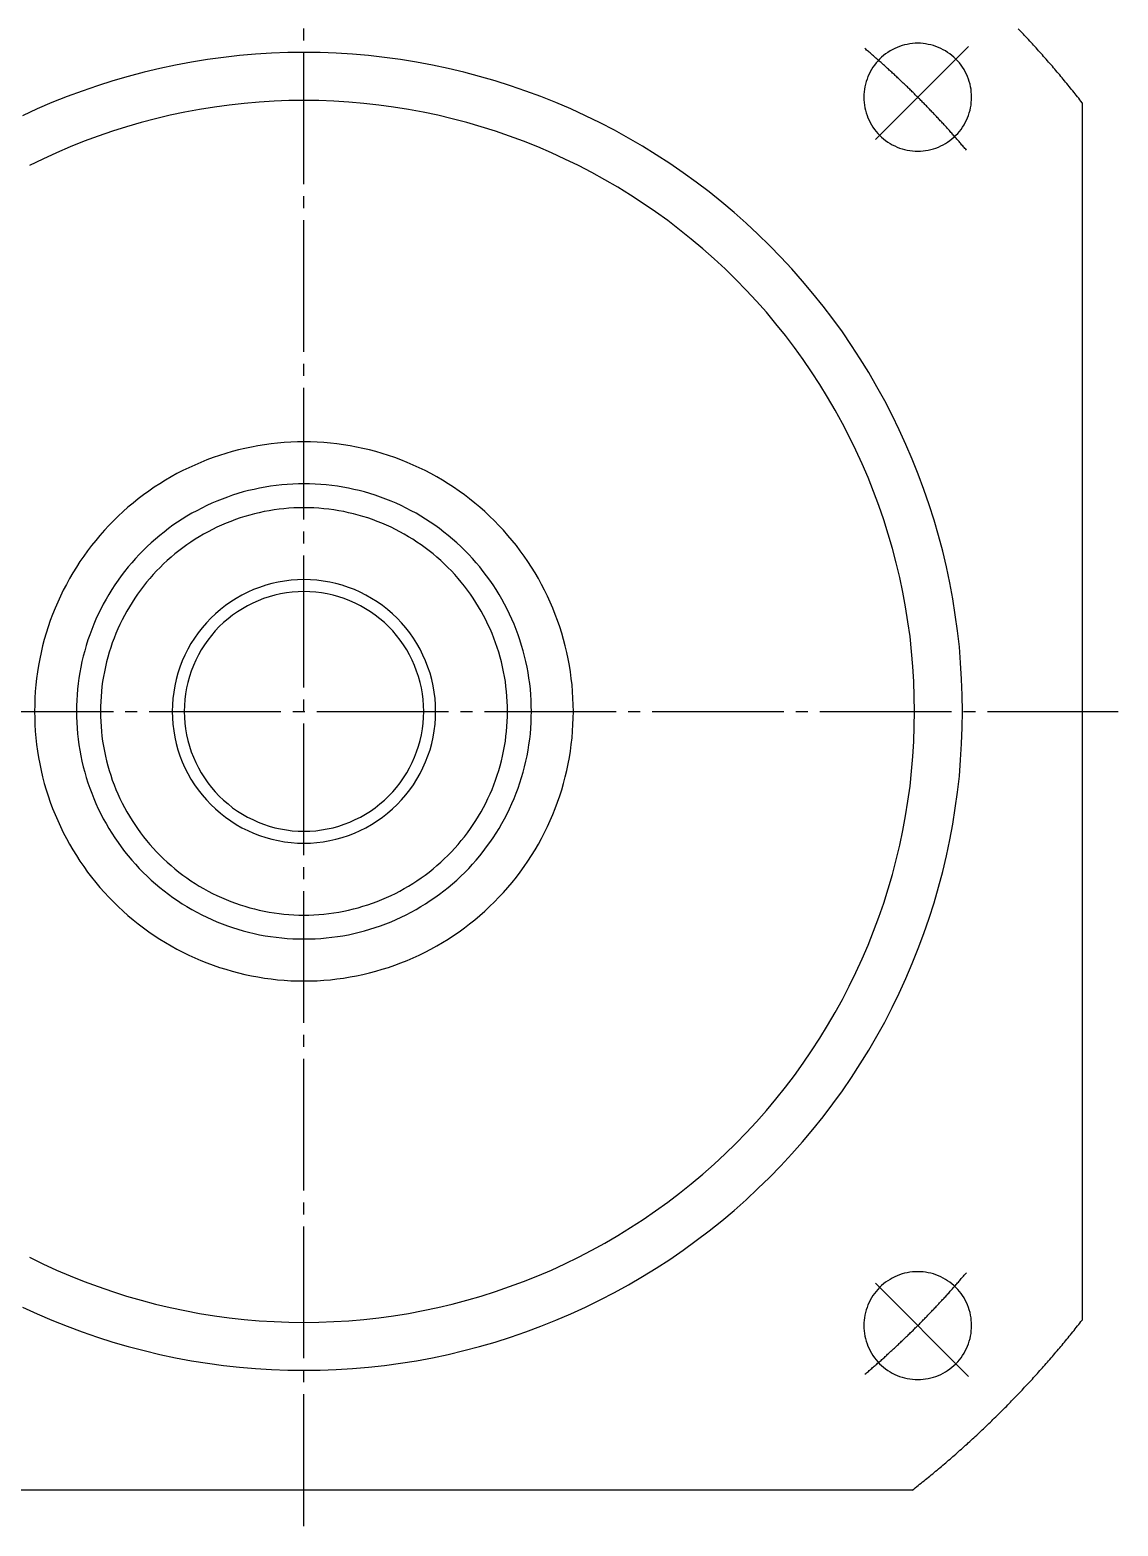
# Model space of a CAD drawing. Extents: x 0 to 671, y 0 to 384.
# Drawn here: x 579.8 to 670.7, y 195 to 319.9 of the extents above; entities that cross this region are included whole.
import ezdxf

# ---------------------------------------------------------------- set-up
doc = ezdxf.new("R2010")
doc.units = 0
doc.linetypes.add('DASH_CENTER', pattern=[14, 11, -1, 1, -1])
doc.layers.get('0').update_dxf_attribs({"linetype": 'CONTINUOUS'})

msp = doc.modelspace()

# ---------------------------------------------------------------- linework, layer by layer
at = {"color": 1, "linetype": 'DASH_CENTER'}
for p, q in [((602.74, 195.02), (602.74, 384.02)), ((658.25, 318.52), (649.76, 310.04)), ((533.82, 263.02), (670.74, 263.02)), ((658.25, 207.51), (649.76, 215.99))]:
    msp.add_line(p, q, dxfattribs=at)
at = {"color": 7, "linetype": 'CONTINUOUS'}
for p, q in [((667.74, 313.82), (667.74, 212.21)), ((602.74, 198.02), (551.93, 198.02)), ((653.55, 198.02), (602.74, 198.02))]:
    msp.add_line(p, q, dxfattribs=at)
for points in [[(667.74, 313.82, 0), (667.64, 313.94, 0), (667.54, 314.07, 0), (667.45, 314.19, 0), (667.35, 314.32, 0), (667.25, 314.44, 0), (667.15, 314.56, 0), (667.06, 314.68, 0), (666.96, 314.81, 0), (666.86, 314.93, 0), (666.76, 315.05, 0), (666.66, 315.17, 0), (666.56, 315.3, 0), (666.46, 315.42, 0), (666.36, 315.54, 0), (666.26, 315.66, 0), (666.16, 315.78, 0), (666.06, 315.9, 0), (665.96, 316.02, 0), (665.86, 316.14, 0), (665.76, 316.26, 0), (665.65, 316.38, 0), (665.55, 316.5, 0), (665.45, 316.62, 0), (665.35, 316.74, 0), (665.25, 316.86, 0), (665.14, 316.98, 0), (665.04, 317.1, 0), (664.94, 317.22, 0), (664.83, 317.33, 0), (664.73, 317.45, 0), (664.63, 317.57, 0), (664.52, 317.69, 0), (664.42, 317.81, 0), (664.31, 317.92, 0), (664.21, 318.04, 0), (664.1, 318.16, 0), (664, 318.27, 0), (663.89, 318.39, 0), (663.79, 318.51, 0), (663.68, 318.62, 0), (663.58, 318.74, 0), (663.47, 318.86, 0), (663.36, 318.97, 0), (663.26, 319.09, 0), (663.15, 319.2, 0), (663.04, 319.32, 0), (662.93, 319.43, 0), (662.83, 319.55, 0), (662.72, 319.66, 0), (662.61, 319.77, 0), (662.5, 319.89, 0), (662.39, 320, 0)], [(658.5, 314.28, 0), (658.5, 314.5, 0), (658.48, 314.72, 0), (658.46, 314.94, 0), (658.42, 315.16, 0), (658.37, 315.37, 0), (658.31, 315.59, 0), (658.24, 315.8, 0), (658.16, 316, 0), (658.07, 316.2, 0), (657.97, 316.4, 0), (657.87, 316.59, 0), (657.75, 316.78, 0), (657.62, 316.96, 0), (657.48, 317.14, 0), (657.34, 317.3, 0), (657.19, 317.46, 0), (657.03, 317.62, 0), (656.86, 317.76, 0), (656.68, 317.89, 0), (656.5, 318.02, 0), (656.32, 318.14, 0), (656.13, 318.25, 0), (655.93, 318.35, 0), (655.73, 318.44, 0), (655.52, 318.52, 0), (655.31, 318.59, 0), (655.1, 318.65, 0), (654.88, 318.69, 0), (654.66, 318.73, 0), (654.45, 318.76, 0), (654.23, 318.78, 0), (654, 318.78, 0), (653.78, 318.78, 0), (653.56, 318.76, 0), (653.34, 318.73, 0), (653.13, 318.69, 0), (652.91, 318.65, 0), (652.7, 318.59, 0), (652.49, 318.52, 0), (652.28, 318.44, 0), (652.08, 318.35, 0), (651.88, 318.25, 0), (651.69, 318.14, 0), (651.5, 318.02, 0), (651.32, 317.89, 0), (651.15, 317.76, 0), (650.98, 317.62, 0), (650.82, 317.46, 0), (650.67, 317.3, 0), (650.53, 317.14, 0), (650.39, 316.96, 0), (650.26, 316.78, 0), (650.14, 316.59, 0), (650.04, 316.4, 0), (649.94, 316.2, 0), (649.85, 316, 0), (649.77, 315.8, 0), (649.7, 315.59, 0), (649.64, 315.37, 0), (649.59, 315.16, 0), (649.55, 314.94, 0), (649.53, 314.72, 0), (649.51, 314.5, 0), (649.5, 314.28, 0), (649.51, 314.06, 0), (649.53, 313.84, 0), (649.55, 313.62, 0), (649.59, 313.4, 0), (649.64, 313.19, 0), (649.7, 312.98, 0), (649.77, 312.76, 0), (649.85, 312.56, 0), (649.94, 312.36, 0), (650.04, 312.16, 0), (650.14, 311.97, 0), (650.26, 311.78, 0), (650.39, 311.6, 0), (650.53, 311.43, 0), (650.67, 311.26, 0), (650.82, 311.1, 0), (650.98, 310.95, 0), (651.15, 310.8, 0), (651.32, 310.67, 0), (651.5, 310.54, 0), (651.69, 310.42, 0), (651.88, 310.31, 0), (652.08, 310.21, 0), (652.28, 310.12, 0), (652.49, 310.04, 0), (652.7, 309.98, 0), (652.91, 309.92, 0), (653.13, 309.87, 0), (653.34, 309.83, 0), (653.56, 309.8, 0), (653.78, 309.79, 0), (654, 309.78, 0), (654.23, 309.79, 0), (654.45, 309.8, 0), (654.66, 309.83, 0), (654.88, 309.87, 0), (655.1, 309.92, 0), (655.31, 309.98, 0), (655.52, 310.04, 0), (655.73, 310.12, 0), (655.93, 310.21, 0), (656.13, 310.31, 0), (656.32, 310.42, 0), (656.5, 310.54, 0), (656.68, 310.67, 0), (656.86, 310.8, 0), (657.03, 310.95, 0), (657.19, 311.1, 0), (657.34, 311.26, 0), (657.48, 311.43, 0), (657.62, 311.6, 0), (657.75, 311.78, 0), (657.87, 311.97, 0), (657.97, 312.16, 0), (658.07, 312.36, 0), (658.16, 312.56, 0), (658.24, 312.76, 0), (658.31, 312.98, 0), (658.37, 313.19, 0), (658.42, 313.4, 0), (658.46, 313.62, 0), (658.48, 313.84, 0), (658.5, 314.06, 0), (658.5, 314.28, 0)], [(602.74, 318.02, 0), (601.39, 318, 0), (600.04, 317.95, 0), (598.69, 317.87, 0), (597.35, 317.75, 0), (596.01, 317.6, 0), (594.67, 317.42, 0), (593.34, 317.21, 0), (592.01, 316.96, 0), (590.69, 316.68, 0), (589.38, 316.37, 0), (588.07, 316.02, 0), (586.77, 315.65, 0), (585.49, 315.24, 0), (584.21, 314.8, 0), (582.95, 314.33, 0), (581.69, 313.83, 0), (580.45, 313.3, 0), (579.22, 312.74, 0)], [(602.74, 208.02, 0), (604.09, 208.03, 0), (605.44, 208.08, 0), (606.79, 208.16, 0), (608.13, 208.28, 0), (609.47, 208.43, 0), (610.81, 208.61, 0), (612.14, 208.82, 0), (613.47, 209.07, 0), (614.79, 209.35, 0), (616.1, 209.66, 0), (617.41, 210.01, 0), (618.71, 210.38, 0), (619.99, 210.79, 0), (621.27, 211.23, 0), (622.53, 211.7, 0), (623.79, 212.2, 0), (625.03, 212.73, 0), (626.25, 213.3, 0), (627.47, 213.89, 0), (628.67, 214.51, 0), (629.85, 215.16, 0), (631.01, 215.84, 0), (632.16, 216.55, 0), (633.3, 217.28, 0), (634.41, 218.05, 0), (635.5, 218.84, 0), (636.58, 219.66, 0), (637.63, 220.5, 0), (638.66, 221.37, 0), (639.67, 222.26, 0), (640.66, 223.18, 0), (641.63, 224.12, 0), (642.57, 225.09, 0), (643.49, 226.08, 0), (644.39, 227.09, 0), (645.25, 228.12, 0), (646.1, 229.18, 0), (646.92, 230.25, 0), (647.71, 231.35, 0), (648.47, 232.46, 0), (649.21, 233.59, 0), (649.91, 234.74, 0), (650.59, 235.91, 0), (651.25, 237.09, 0), (651.87, 238.29, 0), (652.46, 239.5, 0), (653.02, 240.73, 0), (653.55, 241.97, 0), (654.05, 243.22, 0), (654.52, 244.49, 0), (654.96, 245.76, 0), (655.37, 247.05, 0), (655.75, 248.35, 0), (656.09, 249.65, 0), (656.4, 250.97, 0), (656.68, 252.29, 0), (656.93, 253.61, 0), (657.14, 254.95, 0), (657.33, 256.28, 0), (657.48, 257.62, 0), (657.59, 258.97, 0), (657.67, 260.32, 0), (657.72, 261.67, 0), (657.74, 263.02, 0), (657.72, 264.37, 0), (657.67, 265.71, 0), (657.59, 267.06, 0), (657.48, 268.41, 0), (657.33, 269.75, 0), (657.14, 271.09, 0), (656.93, 272.42, 0), (656.68, 273.75, 0), (656.4, 275.07, 0), (656.09, 276.38, 0), (655.75, 277.69, 0), (655.37, 278.98, 0), (654.96, 280.27, 0), (654.52, 281.55, 0), (654.05, 282.81, 0), (653.55, 284.06, 0), (653.02, 285.3, 0), (652.46, 286.53, 0), (651.87, 287.74, 0), (651.25, 288.94, 0), (650.59, 290.12, 0), (649.91, 291.29, 0), (649.21, 292.44, 0), (648.47, 293.57, 0), (647.71, 294.69, 0), (646.92, 295.78, 0), (646.1, 296.85, 0), (645.25, 297.91, 0), (644.39, 298.94, 0), (643.49, 299.95, 0), (642.57, 300.94, 0), (641.63, 301.91, 0), (640.66, 302.85, 0), (639.67, 303.77, 0), (638.66, 304.66, 0), (637.63, 305.53, 0), (636.58, 306.38, 0), (635.5, 307.19, 0), (634.41, 307.98, 0), (633.3, 308.75, 0), (632.16, 309.48, 0), (631.01, 310.19, 0), (629.85, 310.87, 0), (628.67, 311.52, 0), (627.47, 312.14, 0), (626.25, 312.74, 0), (625.03, 313.3, 0), (623.79, 313.83, 0), (622.53, 314.33, 0), (621.27, 314.8, 0), (619.99, 315.24, 0), (618.71, 315.65, 0), (617.41, 316.02, 0), (616.1, 316.37, 0), (614.79, 316.68, 0), (613.47, 316.96, 0), (612.14, 317.21, 0), (610.81, 317.42, 0), (609.47, 317.6, 0), (608.13, 317.75, 0), (606.79, 317.87, 0), (605.44, 317.95, 0), (604.09, 318, 0), (602.74, 318.02, 0)], [(602.74, 314.02, 0), (601.49, 314, 0), (600.24, 313.95, 0), (598.99, 313.88, 0), (597.74, 313.77, 0), (596.5, 313.63, 0), (595.26, 313.46, 0), (594.02, 313.26, 0), (592.79, 313.04, 0), (591.57, 312.78, 0), (590.35, 312.49, 0), (589.14, 312.17, 0), (587.93, 311.82, 0), (586.74, 311.44, 0), (585.56, 311.03, 0), (584.38, 310.6, 0), (583.22, 310.13, 0), (582.07, 309.64, 0), (580.93, 309.12, 0), (579.81, 308.57, 0)], [(602.74, 212.02, 0), (603.99, 212.03, 0), (605.24, 212.08, 0), (606.49, 212.15, 0), (607.74, 212.26, 0), (608.98, 212.4, 0), (610.22, 212.57, 0), (611.46, 212.77, 0), (612.69, 213, 0), (613.91, 213.25, 0), (615.13, 213.54, 0), (616.34, 213.86, 0), (617.54, 214.21, 0), (618.74, 214.59, 0), (619.92, 215, 0), (621.09, 215.43, 0), (622.26, 215.9, 0), (623.41, 216.39, 0), (624.54, 216.91, 0), (625.67, 217.46, 0), (626.78, 218.04, 0), (627.88, 218.64, 0), (628.96, 219.27, 0), (630.02, 219.93, 0), (631.07, 220.61, 0), (632.11, 221.32, 0), (633.12, 222.05, 0), (634.12, 222.81, 0), (635.09, 223.59, 0), (636.05, 224.4, 0), (636.99, 225.23, 0), (637.91, 226.08, 0), (638.8, 226.95, 0), (639.68, 227.85, 0), (640.53, 228.77, 0), (641.36, 229.7, 0), (642.16, 230.66, 0), (642.95, 231.64, 0), (643.7, 232.63, 0), (644.44, 233.65, 0), (645.14, 234.68, 0), (645.83, 235.73, 0), (646.48, 236.8, 0), (647.11, 237.88, 0), (647.72, 238.97, 0), (648.29, 240.09, 0), (648.84, 241.21, 0), (649.36, 242.35, 0), (649.86, 243.5, 0), (650.32, 244.66, 0), (650.76, 245.83, 0), (651.16, 247.02, 0), (651.54, 248.21, 0), (651.89, 249.41, 0), (652.21, 250.62, 0), (652.5, 251.84, 0), (652.76, 253.07, 0), (652.99, 254.3, 0), (653.19, 255.53, 0), (653.36, 256.77, 0), (653.49, 258.02, 0), (653.6, 259.26, 0), (653.68, 260.51, 0), (653.72, 261.76, 0), (653.74, 263.02, 0), (653.72, 264.27, 0), (653.68, 265.52, 0), (653.6, 266.77, 0), (653.49, 268.01, 0), (653.36, 269.26, 0), (653.19, 270.5, 0), (652.99, 271.74, 0), (652.76, 272.96, 0), (652.5, 274.19, 0), (652.21, 275.41, 0), (651.89, 276.62, 0), (651.54, 277.82, 0), (651.16, 279.01, 0), (650.76, 280.2, 0), (650.32, 281.37, 0), (649.86, 282.53, 0), (649.36, 283.68, 0), (648.84, 284.82, 0), (648.29, 285.95, 0), (647.72, 287.06, 0), (647.11, 288.15, 0), (646.48, 289.24, 0), (645.83, 290.3, 0), (645.14, 291.35, 0), (644.44, 292.38, 0), (643.7, 293.4, 0), (642.95, 294.39, 0), (642.16, 295.37, 0), (641.36, 296.33, 0), (640.53, 297.26, 0), (639.68, 298.18, 0), (638.8, 299.08, 0), (637.91, 299.95, 0), (636.99, 300.8, 0), (636.05, 301.63, 0), (635.09, 302.44, 0), (634.12, 303.22, 0), (633.12, 303.98, 0), (632.11, 304.71, 0), (631.07, 305.42, 0), (630.02, 306.1, 0), (628.96, 306.76, 0), (627.88, 307.39, 0), (626.78, 307.99, 0), (625.67, 308.57, 0), (624.54, 309.12, 0), (623.41, 309.64, 0), (622.26, 310.13, 0), (621.09, 310.6, 0), (619.92, 311.03, 0), (618.74, 311.44, 0), (617.54, 311.82, 0), (616.34, 312.17, 0), (615.13, 312.49, 0), (613.91, 312.78, 0), (612.69, 313.04, 0), (611.46, 313.26, 0), (610.22, 313.46, 0), (608.98, 313.63, 0), (607.74, 313.77, 0), (606.49, 313.88, 0), (605.24, 313.95, 0), (603.99, 314, 0), (602.74, 314.02, 0)], [(602.74, 285.52, 0), (602.19, 285.51, 0), (601.63, 285.49, 0), (601.08, 285.45, 0), (600.53, 285.41, 0), (599.99, 285.35, 0), (599.44, 285.27, 0), (598.89, 285.18, 0), (598.35, 285.08, 0), (597.81, 284.97, 0), (597.27, 284.84, 0), (596.74, 284.7, 0), (596.21, 284.55, 0), (595.68, 284.38, 0), (595.16, 284.2, 0), (594.64, 284.01, 0), (594.13, 283.8, 0), (593.62, 283.58, 0), (593.12, 283.36, 0), (592.62, 283.11, 0), (592.13, 282.86, 0), (591.65, 282.59, 0), (591.17, 282.31, 0), (590.7, 282.02, 0), (590.24, 281.72, 0), (589.78, 281.41, 0), (589.34, 281.09, 0), (588.9, 280.75, 0), (588.47, 280.41, 0), (588.04, 280.05, 0), (587.63, 279.69, 0), (587.23, 279.31, 0), (586.83, 278.93, 0), (586.44, 278.53, 0), (586.07, 278.13, 0), (585.7, 277.71, 0), (585.35, 277.29, 0), (585, 276.86, 0), (584.67, 276.42, 0), (584.34, 275.97, 0), (584.03, 275.52, 0), (583.73, 275.05, 0), (583.44, 274.58, 0), (583.16, 274.11, 0), (582.9, 273.62, 0), (582.64, 273.13, 0), (582.4, 272.64, 0), (582.17, 272.13, 0), (581.95, 271.63, 0), (581.75, 271.11, 0), (581.55, 270.6, 0), (581.37, 270.07, 0), (581.21, 269.55, 0), (581.05, 269.02, 0), (580.91, 268.48, 0), (580.79, 267.94, 0), (580.67, 267.4, 0), (580.57, 266.86, 0), (580.48, 266.32, 0), (580.41, 265.77, 0), (580.35, 265.22, 0), (580.3, 264.67, 0), (580.27, 264.12, 0), (580.25, 263.57, 0), (580.24, 263.02, 0), (580.25, 262.46, 0), (580.27, 261.91, 0), (580.3, 261.36, 0), (580.35, 260.81, 0), (580.41, 260.26, 0), (580.48, 259.71, 0), (580.57, 259.17, 0), (580.67, 258.63, 0), (580.79, 258.09, 0), (580.91, 257.55, 0), (581.05, 257.01, 0), (581.21, 256.48, 0), (581.37, 255.96, 0), (581.55, 255.44, 0), (581.75, 254.92, 0), (581.95, 254.41, 0), (582.17, 253.9, 0), (582.4, 253.4, 0), (582.64, 252.9, 0), (582.9, 252.41, 0), (583.16, 251.93, 0), (583.44, 251.45, 0), (583.73, 250.98, 0), (584.03, 250.51, 0), (584.34, 250.06, 0), (584.67, 249.61, 0), (585, 249.17, 0), (585.35, 248.74, 0), (585.7, 248.32, 0), (586.07, 247.91, 0), (586.44, 247.5, 0), (586.83, 247.11, 0), (587.23, 246.72, 0), (587.63, 246.34, 0), (588.04, 245.98, 0), (588.47, 245.62, 0), (588.9, 245.28, 0), (589.34, 244.94, 0), (589.78, 244.62, 0), (590.24, 244.31, 0), (590.7, 244.01, 0), (591.17, 243.72, 0), (591.65, 243.44, 0), (592.13, 243.17, 0), (592.62, 242.92, 0), (593.12, 242.68, 0), (593.62, 242.45, 0), (594.13, 242.23, 0), (594.64, 242.02, 0), (595.16, 241.83, 0), (595.68, 241.65, 0), (596.21, 241.49, 0), (596.74, 241.33, 0), (597.27, 241.19, 0), (597.81, 241.06, 0), (598.35, 240.95, 0), (598.89, 240.85, 0), (599.44, 240.76, 0), (599.99, 240.69, 0), (600.53, 240.62, 0), (601.08, 240.58, 0), (601.63, 240.54, 0), (602.19, 240.52, 0), (602.74, 240.52, 0)], [(602.74, 240.52, 0), (603.29, 240.52, 0), (603.84, 240.54, 0), (604.39, 240.58, 0), (604.95, 240.62, 0), (605.49, 240.69, 0), (606.04, 240.76, 0), (606.59, 240.85, 0), (607.13, 240.95, 0), (607.67, 241.06, 0), (608.21, 241.19, 0), (608.74, 241.33, 0), (609.27, 241.49, 0), (609.8, 241.65, 0), (610.32, 241.83, 0), (610.84, 242.02, 0), (611.35, 242.23, 0), (611.86, 242.45, 0), (612.36, 242.68, 0), (612.86, 242.92, 0), (613.35, 243.17, 0), (613.83, 243.44, 0), (614.31, 243.72, 0), (614.78, 244.01, 0), (615.24, 244.31, 0), (615.7, 244.62, 0), (616.14, 244.94, 0), (616.58, 245.28, 0), (617.01, 245.62, 0), (617.44, 245.98, 0), (617.85, 246.34, 0), (618.25, 246.72, 0), (618.65, 247.11, 0), (619.03, 247.5, 0), (619.41, 247.91, 0), (619.78, 248.32, 0), (620.13, 248.74, 0), (620.48, 249.17, 0), (620.81, 249.61, 0), (621.13, 250.06, 0), (621.45, 250.51, 0), (621.75, 250.98, 0), (622.04, 251.45, 0), (622.32, 251.93, 0), (622.58, 252.41, 0), (622.84, 252.9, 0), (623.08, 253.4, 0), (623.31, 253.9, 0), (623.53, 254.41, 0), (623.73, 254.92, 0), (623.92, 255.44, 0), (624.1, 255.96, 0), (624.27, 256.48, 0), (624.42, 257.01, 0), (624.57, 257.55, 0), (624.69, 258.09, 0), (624.81, 258.63, 0), (624.91, 259.17, 0), (625, 259.71, 0), (625.07, 260.26, 0), (625.13, 260.81, 0), (625.18, 261.36, 0), (625.21, 261.91, 0), (625.23, 262.46, 0), (625.24, 263.02, 0), (625.23, 263.57, 0), (625.21, 264.12, 0), (625.18, 264.67, 0), (625.13, 265.22, 0), (625.07, 265.77, 0), (625, 266.32, 0), (624.91, 266.86, 0), (624.81, 267.4, 0), (624.69, 267.94, 0), (624.57, 268.48, 0), (624.42, 269.02, 0), (624.27, 269.55, 0), (624.1, 270.07, 0), (623.92, 270.6, 0), (623.73, 271.11, 0), (623.53, 271.63, 0), (623.31, 272.13, 0), (623.08, 272.64, 0), (622.84, 273.13, 0), (622.58, 273.62, 0), (622.32, 274.11, 0), (622.04, 274.58, 0), (621.75, 275.05, 0), (621.45, 275.52, 0), (621.13, 275.97, 0), (620.81, 276.42, 0), (620.48, 276.86, 0), (620.13, 277.29, 0), (619.78, 277.71, 0), (619.41, 278.13, 0), (619.03, 278.53, 0), (618.65, 278.93, 0), (618.25, 279.31, 0), (617.85, 279.69, 0), (617.44, 280.05, 0), (617.01, 280.41, 0), (616.58, 280.75, 0), (616.14, 281.09, 0), (615.7, 281.41, 0), (615.24, 281.72, 0), (614.78, 282.02, 0), (614.31, 282.31, 0), (613.83, 282.59, 0), (613.35, 282.86, 0), (612.86, 283.11, 0), (612.36, 283.36, 0), (611.86, 283.58, 0), (611.35, 283.8, 0), (610.84, 284.01, 0), (610.32, 284.2, 0), (609.8, 284.38, 0), (609.27, 284.55, 0), (608.74, 284.7, 0), (608.21, 284.84, 0), (607.67, 284.97, 0), (607.13, 285.08, 0), (606.59, 285.18, 0), (606.04, 285.27, 0), (605.49, 285.35, 0), (604.95, 285.41, 0), (604.39, 285.45, 0), (603.84, 285.49, 0), (603.29, 285.51, 0), (602.74, 285.52, 0)], [(602.74, 282.02, 0), (602.27, 282.01, 0), (601.81, 281.99, 0), (601.34, 281.96, 0), (600.88, 281.92, 0), (600.41, 281.87, 0), (599.95, 281.81, 0), (599.49, 281.74, 0), (599.03, 281.65, 0), (598.58, 281.55, 0), (598.12, 281.45, 0), (597.67, 281.33, 0), (597.22, 281.2, 0), (596.78, 281.06, 0), (596.34, 280.9, 0), (595.9, 280.74, 0), (595.47, 280.57, 0), (595.04, 280.39, 0), (594.62, 280.19, 0), (594.2, 279.99, 0), (593.78, 279.77, 0), (593.37, 279.55, 0), (592.97, 279.31, 0), (592.58, 279.07, 0), (592.18, 278.81, 0), (591.8, 278.55, 0), (591.42, 278.28, 0), (591.05, 277.99, 0), (590.69, 277.7, 0), (590.33, 277.4, 0), (589.98, 277.09, 0), (589.64, 276.78, 0), (589.3, 276.45, 0), (588.98, 276.12, 0), (588.66, 275.77, 0), (588.35, 275.43, 0), (588.05, 275.07, 0), (587.76, 274.7, 0), (587.48, 274.33, 0), (587.21, 273.96, 0), (586.94, 273.57, 0), (586.69, 273.18, 0), (586.44, 272.78, 0), (586.21, 272.38, 0), (585.98, 271.97, 0), (585.77, 271.56, 0), (585.56, 271.14, 0), (585.37, 270.71, 0), (585.19, 270.29, 0), (585.01, 269.85, 0), (584.85, 269.42, 0), (584.7, 268.98, 0), (584.56, 268.53, 0), (584.43, 268.08, 0), (584.31, 267.63, 0), (584.2, 267.18, 0), (584.11, 266.72, 0), (584.02, 266.26, 0), (583.95, 265.8, 0), (583.88, 265.34, 0), (583.83, 264.88, 0), (583.79, 264.41, 0), (583.76, 263.95, 0), (583.75, 263.48, 0), (583.74, 263.02, 0), (583.75, 262.55, 0), (583.76, 262.08, 0), (583.79, 261.62, 0), (583.83, 261.15, 0), (583.88, 260.69, 0), (583.95, 260.23, 0), (584.02, 259.77, 0), (584.11, 259.31, 0), (584.2, 258.85, 0), (584.31, 258.4, 0), (584.43, 257.95, 0), (584.56, 257.5, 0), (584.7, 257.06, 0), (584.85, 256.62, 0), (585.01, 256.18, 0), (585.19, 255.75, 0), (585.37, 255.32, 0), (585.56, 254.89, 0), (585.77, 254.47, 0), (585.98, 254.06, 0), (586.21, 253.65, 0), (586.44, 253.25, 0), (586.69, 252.85, 0), (586.94, 252.46, 0), (587.21, 252.07, 0), (587.48, 251.7, 0), (587.76, 251.33, 0), (588.05, 250.96, 0), (588.35, 250.6, 0), (588.66, 250.26, 0), (588.98, 249.91, 0), (589.3, 249.58, 0), (589.64, 249.25, 0), (589.98, 248.94, 0), (590.33, 248.63, 0), (590.69, 248.33, 0), (591.05, 248.04, 0), (591.42, 247.75, 0), (591.8, 247.48, 0), (592.18, 247.22, 0), (592.58, 246.96, 0), (592.97, 246.72, 0), (593.37, 246.48, 0), (593.78, 246.26, 0), (594.2, 246.04, 0), (594.62, 245.84, 0), (595.04, 245.65, 0), (595.47, 245.46, 0), (595.9, 245.29, 0), (596.34, 245.13, 0), (596.78, 244.97, 0), (597.22, 244.83, 0), (597.67, 244.7, 0), (598.12, 244.59, 0), (598.58, 244.48, 0), (599.03, 244.38, 0), (599.49, 244.29, 0), (599.95, 244.22, 0), (600.41, 244.16, 0), (600.88, 244.11, 0), (601.34, 244.07, 0), (601.81, 244.04, 0), (602.27, 244.02, 0), (602.74, 244.02, 0)], [(602.74, 244.02, 0), (603.21, 244.02, 0), (603.67, 244.04, 0), (604.14, 244.07, 0), (604.6, 244.11, 0), (605.07, 244.16, 0), (605.53, 244.22, 0), (605.99, 244.29, 0), (606.45, 244.38, 0), (606.9, 244.48, 0), (607.36, 244.59, 0), (607.81, 244.7, 0), (608.25, 244.83, 0), (608.7, 244.97, 0), (609.14, 245.13, 0), (609.58, 245.29, 0), (610.01, 245.46, 0), (610.44, 245.65, 0), (610.86, 245.84, 0), (611.28, 246.04, 0), (611.7, 246.26, 0), (612.11, 246.48, 0), (612.51, 246.72, 0), (612.9, 246.96, 0), (613.29, 247.22, 0), (613.68, 247.48, 0), (614.06, 247.75, 0), (614.43, 248.04, 0), (614.79, 248.33, 0), (615.15, 248.63, 0), (615.5, 248.94, 0), (615.84, 249.25, 0), (616.17, 249.58, 0), (616.5, 249.91, 0), (616.82, 250.26, 0), (617.13, 250.6, 0), (617.43, 250.96, 0), (617.72, 251.33, 0), (618, 251.7, 0), (618.27, 252.07, 0), (618.54, 252.46, 0), (618.79, 252.85, 0), (619.04, 253.25, 0), (619.27, 253.65, 0), (619.5, 254.06, 0), (619.71, 254.47, 0), (619.91, 254.89, 0), (620.11, 255.32, 0), (620.29, 255.75, 0), (620.47, 256.18, 0), (620.63, 256.62, 0), (620.78, 257.06, 0), (620.92, 257.5, 0), (621.05, 257.95, 0), (621.17, 258.4, 0), (621.28, 258.85, 0), (621.37, 259.31, 0), (621.46, 259.77, 0), (621.53, 260.23, 0), (621.6, 260.69, 0), (621.65, 261.15, 0), (621.69, 261.62, 0), (621.72, 262.08, 0), (621.73, 262.55, 0), (621.74, 263.02, 0), (621.73, 263.48, 0), (621.72, 263.95, 0), (621.69, 264.41, 0), (621.65, 264.88, 0), (621.6, 265.34, 0), (621.53, 265.8, 0), (621.46, 266.26, 0), (621.37, 266.72, 0), (621.28, 267.18, 0), (621.17, 267.63, 0), (621.05, 268.08, 0), (620.92, 268.53, 0), (620.78, 268.98, 0), (620.63, 269.42, 0), (620.47, 269.85, 0), (620.29, 270.29, 0), (620.11, 270.71, 0), (619.91, 271.14, 0), (619.71, 271.56, 0), (619.5, 271.97, 0), (619.27, 272.38, 0), (619.04, 272.78, 0), (618.79, 273.18, 0), (618.54, 273.57, 0), (618.27, 273.96, 0), (618, 274.33, 0), (617.72, 274.7, 0), (617.43, 275.07, 0), (617.13, 275.43, 0), (616.82, 275.77, 0), (616.5, 276.12, 0), (616.17, 276.45, 0), (615.84, 276.78, 0), (615.5, 277.09, 0), (615.15, 277.4, 0), (614.79, 277.7, 0), (614.43, 277.99, 0), (614.06, 278.28, 0), (613.68, 278.55, 0), (613.29, 278.81, 0), (612.9, 279.07, 0), (612.51, 279.31, 0), (612.11, 279.55, 0), (611.7, 279.77, 0), (611.28, 279.99, 0), (610.86, 280.19, 0), (610.44, 280.39, 0), (610.01, 280.57, 0), (609.58, 280.74, 0), (609.14, 280.9, 0), (608.7, 281.06, 0), (608.25, 281.2, 0), (607.81, 281.33, 0), (607.36, 281.45, 0), (606.9, 281.55, 0), (606.45, 281.65, 0), (605.99, 281.74, 0), (605.53, 281.81, 0), (605.07, 281.87, 0), (604.6, 281.92, 0), (604.14, 281.96, 0), (603.67, 281.99, 0), (603.21, 282.01, 0), (602.74, 282.02, 0)], [(602.74, 280.02, 0), (602.32, 280.01, 0), (601.9, 280, 0), (601.49, 279.97, 0), (601.07, 279.93, 0), (600.66, 279.89, 0), (600.25, 279.83, 0), (599.83, 279.76, 0), (599.42, 279.69, 0), (599.01, 279.6, 0), (598.61, 279.51, 0), (598.21, 279.4, 0), (597.8, 279.28, 0), (597.41, 279.16, 0), (597.01, 279.02, 0), (596.62, 278.88, 0), (596.23, 278.72, 0), (595.85, 278.56, 0), (595.47, 278.38, 0), (595.1, 278.2, 0), (594.73, 278.01, 0), (594.36, 277.81, 0), (594, 277.6, 0), (593.64, 277.38, 0), (593.29, 277.15, 0), (592.95, 276.92, 0), (592.61, 276.67, 0), (592.28, 276.42, 0), (591.96, 276.16, 0), (591.64, 275.89, 0), (591.32, 275.61, 0), (591.02, 275.33, 0), (590.72, 275.04, 0), (590.43, 274.74, 0), (590.14, 274.43, 0), (589.87, 274.12, 0), (589.6, 273.8, 0), (589.34, 273.48, 0), (589.09, 273.14, 0), (588.84, 272.8, 0), (588.61, 272.46, 0), (588.38, 272.11, 0), (588.16, 271.75, 0), (587.95, 271.39, 0), (587.75, 271.03, 0), (587.55, 270.66, 0), (587.37, 270.28, 0), (587.2, 269.9, 0), (587.03, 269.52, 0), (586.88, 269.13, 0), (586.73, 268.74, 0), (586.6, 268.35, 0), (586.47, 267.95, 0), (586.36, 267.55, 0), (586.25, 267.15, 0), (586.15, 266.74, 0), (586.07, 266.33, 0), (585.99, 265.92, 0), (585.92, 265.51, 0), (585.87, 265.1, 0), (585.82, 264.68, 0), (585.79, 264.27, 0), (585.76, 263.85, 0), (585.75, 263.43, 0), (585.74, 263.02, 0), (585.75, 262.6, 0), (585.76, 262.18, 0), (585.79, 261.76, 0), (585.82, 261.35, 0), (585.87, 260.94, 0), (585.92, 260.52, 0), (585.99, 260.11, 0), (586.07, 259.7, 0), (586.15, 259.29, 0), (586.25, 258.88, 0), (586.36, 258.48, 0), (586.47, 258.08, 0), (586.6, 257.68, 0), (586.73, 257.29, 0), (586.88, 256.9, 0), (587.03, 256.51, 0), (587.2, 256.13, 0), (587.37, 255.75, 0), (587.55, 255.37, 0), (587.75, 255, 0), (587.95, 254.64, 0), (588.16, 254.28, 0), (588.38, 253.92, 0), (588.61, 253.57, 0), (588.84, 253.23, 0), (589.09, 252.89, 0), (589.34, 252.56, 0), (589.6, 252.23, 0), (589.87, 251.91, 0), (590.14, 251.6, 0), (590.43, 251.29, 0), (590.72, 251, 0), (591.02, 250.7, 0), (591.32, 250.42, 0), (591.64, 250.14, 0), (591.96, 249.88, 0), (592.28, 249.61, 0), (592.61, 249.36, 0), (592.95, 249.12, 0), (593.29, 248.88, 0), (593.64, 248.65, 0), (594, 248.43, 0), (594.36, 248.22, 0), (594.73, 248.02, 0), (595.1, 247.83, 0), (595.47, 247.65, 0), (595.85, 247.47, 0), (596.23, 247.31, 0), (596.62, 247.16, 0), (597.01, 247.01, 0), (597.41, 246.87, 0), (597.8, 246.75, 0), (598.21, 246.63, 0), (598.61, 246.53, 0), (599.01, 246.43, 0), (599.42, 246.34, 0), (599.83, 246.27, 0), (600.25, 246.2, 0), (600.66, 246.14, 0), (601.07, 246.1, 0), (601.49, 246.06, 0), (601.9, 246.04, 0), (602.32, 246.02, 0), (602.74, 246.02, 0)], [(602.74, 246.02, 0), (603.16, 246.02, 0), (603.57, 246.04, 0), (603.99, 246.06, 0), (604.41, 246.1, 0), (604.82, 246.14, 0), (605.23, 246.2, 0), (605.65, 246.27, 0), (606.06, 246.34, 0), (606.46, 246.43, 0), (606.87, 246.53, 0), (607.27, 246.63, 0), (607.67, 246.75, 0), (608.07, 246.87, 0), (608.47, 247.01, 0), (608.86, 247.16, 0), (609.25, 247.31, 0), (609.63, 247.47, 0), (610.01, 247.65, 0), (610.38, 247.83, 0), (610.75, 248.02, 0), (611.12, 248.22, 0), (611.48, 248.43, 0), (611.83, 248.65, 0), (612.18, 248.88, 0), (612.53, 249.12, 0), (612.87, 249.36, 0), (613.2, 249.61, 0), (613.52, 249.88, 0), (613.84, 250.14, 0), (614.16, 250.42, 0), (614.46, 250.7, 0), (614.76, 251, 0), (615.05, 251.29, 0), (615.34, 251.6, 0), (615.61, 251.91, 0), (615.88, 252.23, 0), (616.14, 252.56, 0), (616.39, 252.89, 0), (616.64, 253.23, 0), (616.88, 253.57, 0), (617.1, 253.92, 0), (617.32, 254.28, 0), (617.53, 254.64, 0), (617.73, 255, 0), (617.92, 255.37, 0), (618.11, 255.75, 0), (618.28, 256.13, 0), (618.45, 256.51, 0), (618.6, 256.9, 0), (618.75, 257.29, 0), (618.88, 257.68, 0), (619.01, 258.08, 0), (619.12, 258.48, 0), (619.23, 258.88, 0), (619.33, 259.29, 0), (619.41, 259.7, 0), (619.49, 260.11, 0), (619.56, 260.52, 0), (619.61, 260.94, 0), (619.66, 261.35, 0), (619.69, 261.76, 0), (619.72, 262.18, 0), (619.73, 262.6, 0), (619.74, 263.02, 0), (619.73, 263.43, 0), (619.72, 263.85, 0), (619.69, 264.27, 0), (619.66, 264.68, 0), (619.61, 265.1, 0), (619.56, 265.51, 0), (619.49, 265.92, 0), (619.41, 266.33, 0), (619.33, 266.74, 0), (619.23, 267.15, 0), (619.12, 267.55, 0), (619.01, 267.95, 0), (618.88, 268.35, 0), (618.75, 268.74, 0), (618.6, 269.13, 0), (618.45, 269.52, 0), (618.28, 269.9, 0), (618.11, 270.28, 0), (617.92, 270.66, 0), (617.73, 271.03, 0), (617.53, 271.39, 0), (617.32, 271.75, 0), (617.1, 272.11, 0), (616.88, 272.46, 0), (616.64, 272.8, 0), (616.39, 273.14, 0), (616.14, 273.48, 0), (615.88, 273.8, 0), (615.61, 274.12, 0), (615.34, 274.43, 0), (615.05, 274.74, 0), (614.76, 275.04, 0), (614.46, 275.33, 0), (614.16, 275.61, 0), (613.84, 275.89, 0), (613.52, 276.16, 0), (613.2, 276.42, 0), (612.87, 276.67, 0), (612.53, 276.92, 0), (612.18, 277.15, 0), (611.83, 277.38, 0), (611.48, 277.6, 0), (611.12, 277.81, 0), (610.75, 278.01, 0), (610.38, 278.2, 0), (610.01, 278.38, 0), (609.63, 278.56, 0), (609.25, 278.72, 0), (608.86, 278.88, 0), (608.47, 279.02, 0), (608.07, 279.16, 0), (607.67, 279.28, 0), (607.27, 279.4, 0), (606.87, 279.51, 0), (606.46, 279.6, 0), (606.06, 279.69, 0), (605.65, 279.76, 0), (605.23, 279.83, 0), (604.82, 279.89, 0), (604.41, 279.93, 0), (603.99, 279.97, 0), (603.57, 280, 0), (603.16, 280.01, 0), (602.74, 280.02, 0)], [(613.74, 263.02, 0), (613.73, 263.56, 0), (613.69, 264.09, 0), (613.62, 264.63, 0), (613.53, 265.16, 0), (613.41, 265.69, 0), (613.27, 266.21, 0), (613.1, 266.72, 0), (612.9, 267.23, 0), (612.68, 267.72, 0), (612.44, 268.2, 0), (612.17, 268.67, 0), (611.89, 269.13, 0), (611.58, 269.57, 0), (611.24, 269.99, 0), (610.89, 270.4, 0), (610.52, 270.79, 0), (610.13, 271.17, 0), (609.72, 271.52, 0), (609.29, 271.85, 0), (608.85, 272.16, 0), (608.39, 272.45, 0), (607.92, 272.72, 0), (607.44, 272.96, 0), (606.95, 273.18, 0), (606.45, 273.37, 0), (605.93, 273.54, 0), (605.41, 273.69, 0), (604.89, 273.8, 0), (604.35, 273.9, 0), (603.82, 273.96, 0), (603.28, 274, 0), (602.74, 274.02, 0), (602.2, 274, 0), (601.66, 273.96, 0), (601.12, 273.9, 0), (600.59, 273.8, 0), (600.07, 273.69, 0), (599.55, 273.54, 0), (599.03, 273.37, 0), (598.53, 273.18, 0), (598.04, 272.96, 0), (597.55, 272.72, 0), (597.08, 272.45, 0), (596.63, 272.16, 0), (596.19, 271.85, 0), (595.76, 271.52, 0), (595.35, 271.17, 0), (594.96, 270.79, 0), (594.59, 270.4, 0), (594.24, 269.99, 0), (593.9, 269.57, 0), (593.59, 269.13, 0), (593.3, 268.67, 0), (593.04, 268.2, 0), (592.8, 267.72, 0), (592.58, 267.23, 0), (592.38, 266.72, 0), (592.21, 266.21, 0), (592.07, 265.69, 0), (591.95, 265.16, 0), (591.86, 264.63, 0), (591.79, 264.09, 0), (591.75, 263.56, 0), (591.74, 263.02, 0), (591.75, 262.48, 0), (591.79, 261.94, 0), (591.86, 261.4, 0), (591.95, 260.87, 0), (592.07, 260.34, 0), (592.21, 259.82, 0), (592.38, 259.31, 0), (592.58, 258.81, 0), (592.8, 258.31, 0), (593.04, 257.83, 0), (593.3, 257.36, 0), (593.59, 256.9, 0), (593.9, 256.46, 0), (594.24, 256.04, 0), (594.59, 255.63, 0), (594.96, 255.24, 0), (595.35, 254.87, 0), (595.76, 254.51, 0), (596.19, 254.18, 0), (596.63, 253.87, 0), (597.08, 253.58, 0), (597.55, 253.31, 0), (598.04, 253.07, 0), (598.53, 252.85, 0), (599.03, 252.66, 0), (599.55, 252.49, 0), (600.07, 252.34, 0), (600.59, 252.23, 0), (601.12, 252.13, 0), (601.66, 252.07, 0), (602.2, 252.03, 0), (602.74, 252.02, 0), (603.28, 252.03, 0), (603.82, 252.07, 0), (604.35, 252.13, 0), (604.89, 252.23, 0), (605.41, 252.34, 0), (605.93, 252.49, 0), (606.45, 252.66, 0), (606.95, 252.85, 0), (607.44, 253.07, 0), (607.92, 253.31, 0), (608.39, 253.58, 0), (608.85, 253.87, 0), (609.29, 254.18, 0), (609.72, 254.51, 0), (610.13, 254.87, 0), (610.52, 255.24, 0), (610.89, 255.63, 0), (611.24, 256.04, 0), (611.58, 256.46, 0), (611.89, 256.9, 0), (612.17, 257.36, 0), (612.44, 257.83, 0), (612.68, 258.31, 0), (612.9, 258.81, 0), (613.1, 259.31, 0), (613.27, 259.82, 0), (613.41, 260.34, 0), (613.53, 260.87, 0), (613.62, 261.4, 0), (613.69, 261.94, 0), (613.73, 262.48, 0), (613.74, 263.02, 0)], [(612.74, 263.02, 0), (612.73, 263.51, 0), (612.69, 264, 0), (612.63, 264.48, 0), (612.55, 264.97, 0), (612.44, 265.44, 0), (612.31, 265.92, 0), (612.15, 266.38, 0), (611.98, 266.84, 0), (611.78, 267.29, 0), (611.56, 267.73, 0), (611.32, 268.16, 0), (611.05, 268.57, 0), (610.77, 268.97, 0), (610.47, 269.36, 0), (610.15, 269.73, 0), (609.81, 270.09, 0), (609.46, 270.43, 0), (609.08, 270.75, 0), (608.7, 271.05, 0), (608.29, 271.33, 0), (607.88, 271.59, 0), (607.45, 271.83, 0), (607.01, 272.06, 0), (606.57, 272.25, 0), (606.11, 272.43, 0), (605.64, 272.58, 0), (605.17, 272.72, 0), (604.69, 272.82, 0), (604.21, 272.91, 0), (603.72, 272.97, 0), (603.23, 273, 0), (602.74, 273.02, 0), (602.25, 273, 0), (601.76, 272.97, 0), (601.27, 272.91, 0), (600.79, 272.82, 0), (600.31, 272.72, 0), (599.84, 272.58, 0), (599.37, 272.43, 0), (598.91, 272.25, 0), (598.46, 272.06, 0), (598.03, 271.83, 0), (597.6, 271.59, 0), (597.18, 271.33, 0), (596.78, 271.05, 0), (596.4, 270.75, 0), (596.02, 270.43, 0), (595.67, 270.09, 0), (595.33, 269.73, 0), (595.01, 269.36, 0), (594.71, 268.97, 0), (594.42, 268.57, 0), (594.16, 268.16, 0), (593.92, 267.73, 0), (593.7, 267.29, 0), (593.5, 266.84, 0), (593.32, 266.38, 0), (593.17, 265.92, 0), (593.04, 265.44, 0), (592.93, 264.97, 0), (592.85, 264.48, 0), (592.79, 264, 0), (592.75, 263.51, 0), (592.74, 263.02, 0), (592.75, 262.52, 0), (592.79, 262.04, 0), (592.85, 261.55, 0), (592.93, 261.06, 0), (593.04, 260.59, 0), (593.17, 260.11, 0), (593.32, 259.65, 0), (593.5, 259.19, 0), (593.7, 258.74, 0), (593.92, 258.3, 0), (594.16, 257.88, 0), (594.42, 257.46, 0), (594.71, 257.06, 0), (595.01, 256.67, 0), (595.33, 256.3, 0), (595.67, 255.94, 0), (596.02, 255.61, 0), (596.4, 255.29, 0), (596.78, 254.98, 0), (597.18, 254.7, 0), (597.6, 254.44, 0), (598.03, 254.2, 0), (598.46, 253.98, 0), (598.91, 253.78, 0), (599.37, 253.6, 0), (599.84, 253.45, 0), (600.31, 253.31, 0), (600.79, 253.21, 0), (601.27, 253.12, 0), (601.76, 253.06, 0), (602.25, 253.03, 0), (602.74, 253.02, 0), (603.23, 253.03, 0), (603.72, 253.06, 0), (604.21, 253.12, 0), (604.69, 253.21, 0), (605.17, 253.31, 0), (605.64, 253.45, 0), (606.11, 253.6, 0), (606.57, 253.78, 0), (607.01, 253.98, 0), (607.45, 254.2, 0), (607.88, 254.44, 0), (608.29, 254.7, 0), (608.7, 254.98, 0), (609.08, 255.29, 0), (609.46, 255.61, 0), (609.81, 255.94, 0), (610.15, 256.3, 0), (610.47, 256.67, 0), (610.77, 257.06, 0), (611.05, 257.46, 0), (611.32, 257.88, 0), (611.56, 258.3, 0), (611.78, 258.74, 0), (611.98, 259.19, 0), (612.15, 259.65, 0), (612.31, 260.11, 0), (612.44, 260.59, 0), (612.55, 261.06, 0), (612.63, 261.55, 0), (612.69, 262.04, 0), (612.73, 262.52, 0), (612.74, 263.02, 0)], [(579.81, 217.46, 0), (580.93, 216.91, 0), (582.07, 216.39, 0), (583.22, 215.9, 0), (584.38, 215.43, 0), (585.56, 215, 0), (586.74, 214.59, 0), (587.93, 214.21, 0), (589.14, 213.86, 0), (590.35, 213.54, 0), (591.57, 213.25, 0), (592.79, 213, 0), (594.02, 212.77, 0), (595.26, 212.57, 0), (596.5, 212.4, 0), (597.74, 212.26, 0), (598.99, 212.15, 0), (600.24, 212.08, 0), (601.49, 212.03, 0), (602.74, 212.02, 0)], [(658.5, 211.75, 0), (658.5, 211.97, 0), (658.48, 212.19, 0), (658.46, 212.41, 0), (658.42, 212.63, 0), (658.37, 212.84, 0), (658.31, 213.06, 0), (658.24, 213.27, 0), (658.16, 213.47, 0), (658.07, 213.67, 0), (657.97, 213.87, 0), (657.87, 214.06, 0), (657.75, 214.25, 0), (657.62, 214.43, 0), (657.48, 214.6, 0), (657.34, 214.77, 0), (657.19, 214.93, 0), (657.03, 215.09, 0), (656.86, 215.23, 0), (656.68, 215.37, 0), (656.5, 215.49, 0), (656.32, 215.61, 0), (656.13, 215.72, 0), (655.93, 215.82, 0), (655.73, 215.91, 0), (655.52, 215.99, 0), (655.31, 216.06, 0), (655.1, 216.12, 0), (654.88, 216.16, 0), (654.66, 216.2, 0), (654.45, 216.23, 0), (654.23, 216.25, 0), (654, 216.25, 0), (653.78, 216.25, 0), (653.56, 216.23, 0), (653.34, 216.2, 0), (653.13, 216.16, 0), (652.91, 216.12, 0), (652.7, 216.06, 0), (652.49, 215.99, 0), (652.28, 215.91, 0), (652.08, 215.82, 0), (651.88, 215.72, 0), (651.69, 215.61, 0), (651.5, 215.49, 0), (651.32, 215.37, 0), (651.15, 215.23, 0), (650.98, 215.09, 0), (650.82, 214.93, 0), (650.67, 214.77, 0), (650.53, 214.6, 0), (650.39, 214.43, 0), (650.26, 214.25, 0), (650.14, 214.06, 0), (650.04, 213.87, 0), (649.94, 213.67, 0), (649.85, 213.47, 0), (649.77, 213.27, 0), (649.7, 213.06, 0), (649.64, 212.84, 0), (649.59, 212.63, 0), (649.55, 212.41, 0), (649.53, 212.19, 0), (649.51, 211.97, 0), (649.5, 211.75, 0), (649.51, 211.53, 0), (649.53, 211.31, 0), (649.55, 211.09, 0), (649.59, 210.87, 0), (649.64, 210.66, 0), (649.7, 210.44, 0), (649.77, 210.23, 0), (649.85, 210.03, 0), (649.94, 209.83, 0), (650.04, 209.63, 0), (650.14, 209.44, 0), (650.26, 209.25, 0), (650.39, 209.07, 0), (650.53, 208.9, 0), (650.67, 208.73, 0), (650.82, 208.57, 0), (650.98, 208.42, 0), (651.15, 208.27, 0), (651.32, 208.14, 0), (651.5, 208.01, 0), (651.69, 207.89, 0), (651.88, 207.78, 0), (652.08, 207.68, 0), (652.28, 207.59, 0), (652.49, 207.51, 0), (652.7, 207.44, 0), (652.91, 207.38, 0), (653.13, 207.34, 0), (653.34, 207.3, 0), (653.56, 207.27, 0), (653.78, 207.26, 0), (654, 207.25, 0), (654.23, 207.26, 0), (654.45, 207.27, 0), (654.66, 207.3, 0), (654.88, 207.34, 0), (655.1, 207.38, 0), (655.31, 207.44, 0), (655.52, 207.51, 0), (655.73, 207.59, 0), (655.93, 207.68, 0), (656.13, 207.78, 0), (656.32, 207.89, 0), (656.5, 208.01, 0), (656.68, 208.14, 0), (656.86, 208.27, 0), (657.03, 208.42, 0), (657.19, 208.57, 0), (657.34, 208.73, 0), (657.48, 208.9, 0), (657.62, 209.07, 0), (657.75, 209.25, 0), (657.87, 209.44, 0), (657.97, 209.63, 0), (658.07, 209.83, 0), (658.16, 210.03, 0), (658.24, 210.23, 0), (658.31, 210.44, 0), (658.37, 210.66, 0), (658.42, 210.87, 0), (658.46, 211.09, 0), (658.48, 211.31, 0), (658.5, 211.53, 0), (658.5, 211.75, 0)], [(579.22, 213.3, 0), (580.45, 212.73, 0), (581.69, 212.2, 0), (582.95, 211.7, 0), (584.21, 211.23, 0), (585.49, 210.79, 0), (586.77, 210.38, 0), (588.07, 210.01, 0), (589.38, 209.66, 0), (590.69, 209.35, 0), (592.01, 209.07, 0), (593.34, 208.82, 0), (594.67, 208.61, 0), (596.01, 208.43, 0), (597.35, 208.28, 0), (598.69, 208.16, 0), (600.04, 208.08, 0), (601.39, 208.03, 0), (602.74, 208.02, 0)], [(653.55, 198.02, 0), (653.67, 198.11, 0), (653.79, 198.21, 0), (653.92, 198.31, 0), (654.04, 198.41, 0), (654.16, 198.5, 0), (654.28, 198.6, 0), (654.41, 198.7, 0), (654.53, 198.8, 0), (654.65, 198.9, 0), (654.77, 199, 0), (654.9, 199.09, 0), (655.02, 199.19, 0), (655.14, 199.29, 0), (655.26, 199.39, 0), (655.38, 199.49, 0), (655.5, 199.59, 0), (655.62, 199.69, 0), (655.75, 199.8, 0), (655.87, 199.9, 0), (655.98, 200, 0), (656.11, 200.1, 0), (656.23, 200.2, 0), (656.35, 200.3, 0), (656.46, 200.41, 0), (656.58, 200.51, 0), (656.7, 200.61, 0), (656.82, 200.72, 0), (656.94, 200.82, 0), (657.06, 200.92, 0), (657.18, 201.03, 0), (657.29, 201.13, 0), (657.41, 201.23, 0), (657.53, 201.34, 0), (657.65, 201.44, 0), (657.76, 201.55, 0), (657.88, 201.65, 0), (658, 201.76, 0), (658.12, 201.86, 0), (658.23, 201.97, 0), (658.35, 202.07, 0), (658.46, 202.18, 0), (658.58, 202.29, 0), (658.7, 202.39, 0), (658.81, 202.5, 0), (658.93, 202.61, 0), (659.04, 202.71, 0), (659.16, 202.82, 0), (659.27, 202.93, 0), (659.38, 203.04, 0), (659.5, 203.14, 0), (659.61, 203.25, 0), (659.73, 203.36, 0), (659.84, 203.47, 0), (659.95, 203.58, 0), (660.07, 203.69, 0), (660.18, 203.8, 0), (660.29, 203.91, 0), (660.4, 204.02, 0), (660.52, 204.13, 0), (660.63, 204.24, 0), (660.74, 204.35, 0), (660.85, 204.46, 0), (660.97, 204.57, 0), (661.08, 204.68, 0), (661.19, 204.79, 0), (661.3, 204.9, 0), (661.41, 205.01, 0), (661.52, 205.13, 0), (661.63, 205.24, 0), (661.74, 205.35, 0), (661.85, 205.46, 0), (661.96, 205.57, 0), (662.07, 205.69, 0), (662.18, 205.8, 0), (662.29, 205.91, 0), (662.39, 206.03, 0), (662.5, 206.14, 0), (662.61, 206.26, 0), (662.72, 206.37, 0), (662.83, 206.49, 0), (662.93, 206.6, 0), (663.04, 206.71, 0), (663.15, 206.83, 0), (663.26, 206.94, 0), (663.36, 207.06, 0), (663.47, 207.18, 0), (663.58, 207.29, 0), (663.68, 207.41, 0), (663.79, 207.52, 0), (663.89, 207.64, 0), (664, 207.76, 0), (664.1, 207.87, 0), (664.21, 207.99, 0), (664.31, 208.11, 0), (664.42, 208.22, 0), (664.52, 208.34, 0), (664.63, 208.46, 0), (664.73, 208.58, 0), (664.83, 208.7, 0), (664.94, 208.81, 0), (665.04, 208.93, 0), (665.14, 209.05, 0), (665.25, 209.17, 0), (665.35, 209.29, 0), (665.45, 209.41, 0), (665.55, 209.53, 0), (665.65, 209.65, 0), (665.76, 209.77, 0), (665.86, 209.89, 0), (665.96, 210.01, 0), (666.06, 210.13, 0), (666.16, 210.25, 0), (666.26, 210.37, 0), (666.36, 210.49, 0), (666.46, 210.62, 0), (666.56, 210.74, 0), (666.66, 210.86, 0), (666.76, 210.98, 0), (666.86, 211.1, 0), (666.96, 211.22, 0), (667.06, 211.35, 0), (667.15, 211.47, 0), (667.25, 211.59, 0), (667.35, 211.72, 0), (667.45, 211.84, 0), (667.54, 211.96, 0), (667.64, 212.09, 0), (667.74, 212.21, 0)]]:
    msp.add_polyline3d(points, dxfattribs=at)
at = {"color": 1, "linetype": 'DASH_CENTER'}
for points in [[(658.07, 309.87, 0), (658.01, 309.94, 0), (657.95, 310.01, 0), (657.89, 310.08, 0), (657.83, 310.15, 0), (657.76, 310.22, 0), (657.7, 310.29, 0), (657.64, 310.37, 0), (657.58, 310.44, 0), (657.52, 310.51, 0), (657.46, 310.58, 0), (657.4, 310.65, 0), (657.33, 310.72, 0), (657.27, 310.79, 0), (657.21, 310.86, 0), (657.15, 310.93, 0), (657.09, 311, 0), (657.02, 311.07, 0), (656.96, 311.14, 0), (656.9, 311.21, 0), (656.84, 311.28, 0), (656.77, 311.35, 0), (656.71, 311.42, 0), (656.65, 311.49, 0), (656.59, 311.56, 0), (656.52, 311.63, 0), (656.46, 311.7, 0), (656.4, 311.77, 0), (656.34, 311.84, 0), (656.27, 311.91, 0), (656.21, 311.98, 0), (656.15, 312.05, 0), (656.08, 312.12, 0), (656.02, 312.19, 0), (655.96, 312.25, 0), (655.89, 312.32, 0), (655.83, 312.39, 0), (655.76, 312.46, 0), (655.7, 312.53, 0), (655.63, 312.6, 0), (655.57, 312.67, 0), (655.51, 312.73, 0), (655.44, 312.8, 0), (655.38, 312.87, 0), (655.31, 312.94, 0), (655.25, 313.01, 0), (655.18, 313.07, 0), (655.12, 313.14, 0), (655.05, 313.21, 0), (654.99, 313.28, 0), (654.92, 313.34, 0), (654.86, 313.41, 0), (654.79, 313.48, 0), (654.73, 313.55, 0), (654.66, 313.61, 0), (654.6, 313.68, 0), (654.53, 313.75, 0), (654.47, 313.81, 0), (654.4, 313.88, 0), (654.34, 313.95, 0), (654.27, 314.01, 0), (654.2, 314.08, 0), (654.14, 314.15, 0), (654.07, 314.21, 0), (654, 314.28, 0), (653.94, 314.35, 0), (653.87, 314.41, 0), (653.8, 314.48, 0), (653.74, 314.55, 0), (653.67, 314.61, 0), (653.61, 314.68, 0), (653.54, 314.74, 0), (653.47, 314.81, 0), (653.4, 314.87, 0), (653.34, 314.94, 0), (653.27, 315, 0), (653.2, 315.07, 0), (653.14, 315.14, 0), (653.07, 315.2, 0), (653, 315.27, 0), (652.93, 315.33, 0), (652.86, 315.4, 0), (652.8, 315.46, 0), (652.73, 315.52, 0), (652.66, 315.59, 0), (652.59, 315.65, 0), (652.52, 315.72, 0), (652.46, 315.78, 0), (652.39, 315.85, 0), (652.32, 315.91, 0), (652.25, 315.98, 0), (652.18, 316.04, 0), (652.12, 316.1, 0), (652.05, 316.17, 0), (651.98, 316.23, 0), (651.91, 316.3, 0), (651.84, 316.36, 0), (651.77, 316.42, 0), (651.7, 316.49, 0), (651.63, 316.55, 0), (651.56, 316.61, 0), (651.49, 316.68, 0), (651.42, 316.74, 0), (651.36, 316.8, 0), (651.28, 316.86, 0), (651.22, 316.93, 0), (651.14, 316.99, 0), (651.08, 317.05, 0), (651.01, 317.11, 0), (650.94, 317.18, 0), (650.87, 317.24, 0), (650.79, 317.3, 0), (650.72, 317.36, 0), (650.65, 317.43, 0), (650.58, 317.49, 0), (650.51, 317.55, 0), (650.44, 317.61, 0), (650.37, 317.67, 0), (650.3, 317.73, 0), (650.23, 317.8, 0), (650.16, 317.86, 0), (650.09, 317.92, 0), (650.02, 317.98, 0), (649.95, 318.04, 0), (649.88, 318.1, 0), (649.8, 318.16, 0), (649.73, 318.22, 0), (649.66, 318.28, 0), (649.59, 318.34, 0)], [(649.59, 207.69, 0), (649.66, 207.75, 0), (649.73, 207.81, 0), (649.8, 207.87, 0), (649.88, 207.93, 0), (649.95, 207.99, 0), (650.02, 208.05, 0), (650.09, 208.11, 0), (650.16, 208.18, 0), (650.23, 208.24, 0), (650.3, 208.3, 0), (650.37, 208.36, 0), (650.44, 208.42, 0), (650.51, 208.48, 0), (650.58, 208.54, 0), (650.65, 208.61, 0), (650.72, 208.67, 0), (650.79, 208.73, 0), (650.87, 208.79, 0), (650.94, 208.85, 0), (651.01, 208.92, 0), (651.08, 208.98, 0), (651.14, 209.04, 0), (651.22, 209.1, 0), (651.28, 209.17, 0), (651.36, 209.23, 0), (651.42, 209.29, 0), (651.49, 209.36, 0), (651.56, 209.42, 0), (651.63, 209.48, 0), (651.7, 209.55, 0), (651.77, 209.61, 0), (651.84, 209.67, 0), (651.91, 209.74, 0), (651.98, 209.8, 0), (652.05, 209.86, 0), (652.12, 209.93, 0), (652.18, 209.99, 0), (652.25, 210.06, 0), (652.32, 210.12, 0), (652.39, 210.18, 0), (652.46, 210.25, 0), (652.52, 210.31, 0), (652.59, 210.38, 0), (652.66, 210.44, 0), (652.73, 210.51, 0), (652.8, 210.57, 0), (652.86, 210.64, 0), (652.93, 210.7, 0), (653, 210.77, 0), (653.07, 210.83, 0), (653.14, 210.9, 0), (653.2, 210.96, 0), (653.27, 211.03, 0), (653.34, 211.09, 0), (653.4, 211.16, 0), (653.47, 211.22, 0), (653.54, 211.29, 0), (653.61, 211.35, 0), (653.67, 211.42, 0), (653.74, 211.49, 0), (653.8, 211.55, 0), (653.87, 211.62, 0), (653.94, 211.68, 0), (654, 211.75, 0), (654.07, 211.82, 0), (654.14, 211.88, 0), (654.2, 211.95, 0), (654.27, 212.02, 0), (654.34, 212.08, 0), (654.4, 212.15, 0), (654.47, 212.22, 0), (654.53, 212.28, 0), (654.6, 212.35, 0), (654.66, 212.42, 0), (654.73, 212.49, 0), (654.79, 212.55, 0), (654.86, 212.62, 0), (654.92, 212.69, 0), (654.99, 212.75, 0), (655.05, 212.82, 0), (655.12, 212.89, 0), (655.18, 212.96, 0), (655.25, 213.03, 0), (655.31, 213.09, 0), (655.38, 213.16, 0), (655.44, 213.23, 0), (655.51, 213.3, 0), (655.57, 213.37, 0), (655.63, 213.44, 0), (655.7, 213.5, 0), (655.76, 213.57, 0), (655.83, 213.64, 0), (655.89, 213.71, 0), (655.96, 213.78, 0), (656.02, 213.85, 0), (656.08, 213.92, 0), (656.15, 213.99, 0), (656.21, 214.05, 0), (656.27, 214.12, 0), (656.34, 214.19, 0), (656.4, 214.26, 0), (656.46, 214.33, 0), (656.52, 214.4, 0), (656.59, 214.47, 0), (656.65, 214.54, 0), (656.71, 214.61, 0), (656.77, 214.68, 0), (656.84, 214.75, 0), (656.9, 214.82, 0), (656.96, 214.89, 0), (657.02, 214.96, 0), (657.09, 215.03, 0), (657.15, 215.1, 0), (657.21, 215.17, 0), (657.27, 215.24, 0), (657.33, 215.31, 0), (657.4, 215.38, 0), (657.46, 215.45, 0), (657.52, 215.52, 0), (657.58, 215.59, 0), (657.64, 215.67, 0), (657.7, 215.74, 0), (657.76, 215.81, 0), (657.83, 215.88, 0), (657.89, 215.95, 0), (657.95, 216.02, 0), (658.01, 216.09, 0), (658.07, 216.16, 0)]]:
    msp.add_polyline3d(points, dxfattribs=at)

doc.saveas('drawing.dxf')
